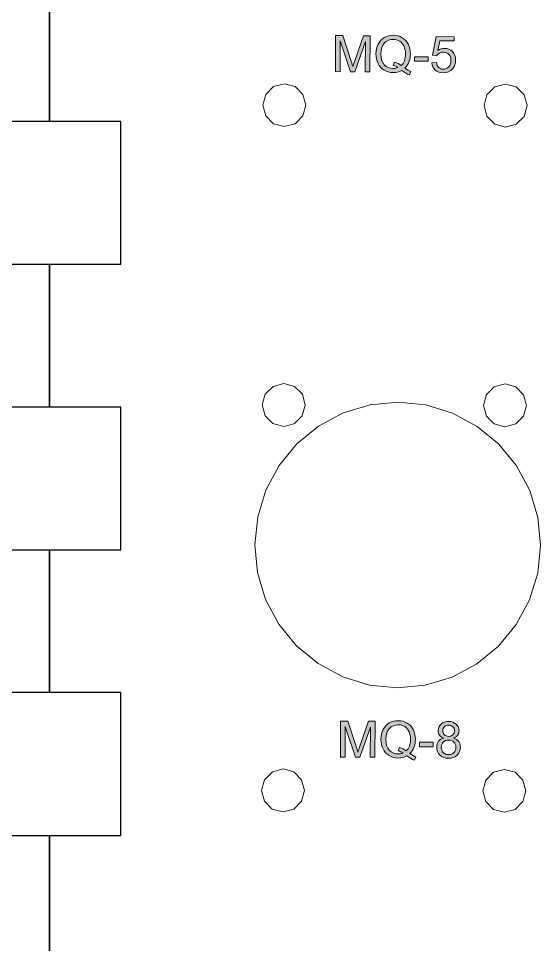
# Model space of a CAD drawing. Header units: inches. Extents: x -69 to 366, y -28 to 237.
# Drawn here: x 38.7 to 75.2, y 37.3 to 102.2 of the extents above; entities that cross this region are included whole.
import ezdxf

# ---------------------------------------------------------------- set-up
doc = ezdxf.new("R2010")
doc.units = ezdxf.units.IN
doc.header["$MEASUREMENT"] = 0
for name, color, linetype in [('Corte Exterior', 1, 'Continuous'), ('Corte Interior', 3, 'Continuous'), ('Graba Vector', 6, 'Continuous')]:
    doc.layers.add(name, color=color, linetype=linetype)

msp = doc.modelspace()

# ---------------------------------------------------------------- hatches: boundary and pattern name
at = {"layer": 'Graba Vector', "true_color": 0x575756}
h = msp.add_hatch(color=251, dxfattribs=at)
h.dxf.hatch_style = 2
edge = h.paths.add_edge_path()
edge.add_spline(control_points=[(60.869, 98.445), (60.869, 98.445), (60.882, 100.971), (60.882, 100.971), (60.882, 100.971), (61.385, 100.968), (61.385, 100.968), (61.385, 100.968), (61.973, 99.177), (61.973, 99.177), (62.028, 99.01), (62.068, 98.885), (62.092, 98.802), (62.122, 98.894), (62.167, 99.029), (62.229, 99.206), (62.229, 99.206), (62.843, 100.96), (62.843, 100.96), (62.843, 100.96), (63.292, 100.958), (63.292, 100.958), (63.292, 100.958), (63.279, 98.433), (63.279, 98.433), (63.279, 98.433), (62.957, 98.435), (62.957, 98.435), (62.957, 98.435), (62.968, 100.548), (62.968, 100.548), (62.968, 100.548), (62.223, 98.439), (62.223, 98.439), (62.223, 98.439), (61.921, 98.44), (61.921, 98.44), (61.921, 98.44), (61.203, 100.594), (61.203, 100.594), (61.203, 100.594), (61.191, 98.444), (61.191, 98.444), (61.191, 98.444), (60.869, 98.445), (60.869, 98.445)], knot_values=[0, 0, 0, 0, 1, 1, 1, 2, 2, 2, 3, 3, 3, 4, 4, 4, 5, 5, 5, 6, 6, 6, 7, 7, 7, 8, 8, 8, 9, 9, 9, 10, 10, 10, 11, 11, 11, 12, 12, 12, 13, 13, 13, 14, 14, 14, 15, 15, 15, 15], degree=3, periodic=1)
h = msp.add_hatch(color=251, dxfattribs=at)
h.dxf.hatch_style = 2
edge = h.paths.add_edge_path()
edge.add_spline(control_points=[(65.733, 98.69), (65.888, 98.582), (66.03, 98.504), (66.161, 98.453), (66.161, 98.453), (66.061, 98.221), (66.061, 98.221), (65.881, 98.288), (65.7, 98.392), (65.521, 98.535), (65.333, 98.431), (65.126, 98.38), (64.9, 98.381), (64.671, 98.382), (64.464, 98.438), (64.279, 98.55), (64.094, 98.661), (63.951, 98.817), (63.851, 99.017), (63.752, 99.218), (63.703, 99.443), (63.705, 99.693), (63.706, 99.943), (63.758, 100.17), (63.86, 100.374), (63.962, 100.577), (64.107, 100.732), (64.294, 100.838), (64.481, 100.943), (64.69, 100.996), (64.921, 100.994), (65.154, 100.993), (65.364, 100.937), (65.551, 100.825), (65.737, 100.713), (65.879, 100.557), (65.976, 100.358), (66.073, 100.158), (66.121, 99.933), (66.12, 99.682), (66.119, 99.475), (66.086, 99.288), (66.022, 99.123), (65.957, 98.956), (65.861, 98.812), (65.733, 98.69)], knot_values=[0, 0, 0, 0, 1, 1, 1, 2, 2, 2, 3, 3, 3, 4, 4, 4, 5, 5, 5, 6, 6, 6, 7, 7, 7, 8, 8, 8, 9, 9, 9, 10, 10, 10, 11, 11, 11, 12, 12, 12, 13, 13, 13, 14, 14, 14, 15, 15, 15, 15], degree=3, periodic=1)
edge = h.paths.add_edge_path()
edge.add_spline(control_points=[(65, 99.121), (65.193, 99.066), (65.351, 98.984), (65.476, 98.877), (65.673, 99.055), (65.773, 99.325), (65.775, 99.684), (65.776, 99.888), (65.742, 100.067), (65.673, 100.22), (65.605, 100.374), (65.504, 100.492), (65.37, 100.578), (65.237, 100.663), (65.087, 100.706), (64.92, 100.706), (64.671, 100.707), (64.464, 100.624), (64.299, 100.454), (64.134, 100.285), (64.051, 100.03), (64.048, 99.691), (64.047, 99.363), (64.127, 99.111), (64.289, 98.934), (64.449, 98.757), (64.657, 98.669), (64.91, 98.667), (65.029, 98.667), (65.142, 98.688), (65.248, 98.733), (65.144, 98.801), (65.034, 98.85), (64.918, 98.879), (64.918, 98.879), (65, 99.121), (65, 99.121)], knot_values=[0, 0, 0, 0, 1, 1, 1, 2, 2, 2, 3, 3, 3, 4, 4, 4, 5, 5, 5, 6, 6, 6, 7, 7, 7, 8, 8, 8, 9, 9, 9, 10, 10, 10, 11, 11, 11, 12, 12, 12, 12], degree=3, periodic=1)
h = msp.add_hatch(color=251, dxfattribs=at)
h.dxf.hatch_style = 2
edge = h.paths.add_edge_path()
edge.add_spline(control_points=[(67.615, 99.071), (67.615, 99.071), (67.94, 99.096), (67.94, 99.096), (67.964, 98.939), (68.019, 98.818), (68.107, 98.739), (68.194, 98.658), (68.299, 98.618), (68.424, 98.617), (68.573, 98.616), (68.7, 98.671), (68.804, 98.784), (68.908, 98.896), (68.96, 99.045), (68.962, 99.231), (68.963, 99.408), (68.913, 99.547), (68.815, 99.65), (68.716, 99.753), (68.586, 99.805), (68.425, 99.805), (68.326, 99.806), (68.235, 99.784), (68.154, 99.739), (68.073, 99.695), (68.01, 99.636), (67.963, 99.564), (67.963, 99.564), (67.673, 99.603), (67.673, 99.603), (67.673, 99.603), (67.924, 100.899), (67.924, 100.899), (67.924, 100.899), (69.18, 100.892), (69.18, 100.892), (69.18, 100.892), (69.179, 100.595), (69.179, 100.595), (69.179, 100.595), (68.172, 100.601), (68.172, 100.601), (68.172, 100.601), (68.031, 99.923), (68.031, 99.923), (68.184, 100.028), (68.343, 100.079), (68.51, 100.079), (68.73, 100.078), (68.916, 100), (69.067, 99.847), (69.217, 99.693), (69.292, 99.496), (69.291, 99.256), (69.29, 99.028), (69.222, 98.831), (69.088, 98.665), (68.925, 98.461), (68.703, 98.36), (68.423, 98.362), (68.194, 98.363), (68.006, 98.429), (67.862, 98.558), (67.716, 98.688), (67.634, 98.859), (67.615, 99.071)], knot_values=[0, 0, 0, 0, 1, 1, 1, 2, 2, 2, 3, 3, 3, 4, 4, 4, 5, 5, 5, 6, 6, 6, 7, 7, 7, 8, 8, 8, 9, 9, 9, 10, 10, 10, 11, 11, 11, 12, 12, 12, 13, 13, 13, 14, 14, 14, 15, 15, 15, 16, 16, 16, 17, 17, 17, 18, 18, 18, 19, 19, 19, 20, 20, 20, 21, 21, 21, 22, 22, 22, 22], degree=3, periodic=1)
h = msp.add_hatch(color=251, dxfattribs=at)
h.dxf.hatch_style = 2
h.paths.add_polyline_path([(66.406, 99.174), (66.408, 99.486), (67.36, 99.481), (67.359, 99.169)])
h = msp.add_hatch(color=251, dxfattribs=at)
h.dxf.hatch_style = 2
edge = h.paths.add_edge_path()
edge.add_spline(control_points=[(61.219, 50.435), (61.219, 50.435), (61.232, 52.96), (61.232, 52.96), (61.232, 52.96), (61.735, 52.957), (61.735, 52.957), (61.735, 52.957), (62.323, 51.166), (62.323, 51.166), (62.378, 50.999), (62.418, 50.875), (62.442, 50.791), (62.471, 50.883), (62.517, 51.018), (62.579, 51.195), (62.579, 51.195), (63.192, 52.95), (63.192, 52.95), (63.192, 52.95), (63.642, 52.947), (63.642, 52.947), (63.642, 52.947), (63.629, 50.422), (63.629, 50.422), (63.629, 50.422), (63.307, 50.424), (63.307, 50.424), (63.307, 50.424), (63.318, 52.537), (63.318, 52.537), (63.318, 52.537), (62.573, 50.428), (62.573, 50.428), (62.573, 50.428), (62.271, 50.429), (62.271, 50.429), (62.271, 50.429), (61.552, 52.583), (61.552, 52.583), (61.552, 52.583), (61.541, 50.433), (61.541, 50.433), (61.541, 50.433), (61.219, 50.435), (61.219, 50.435)], knot_values=[0, 0, 0, 0, 1, 1, 1, 2, 2, 2, 3, 3, 3, 4, 4, 4, 5, 5, 5, 6, 6, 6, 7, 7, 7, 8, 8, 8, 9, 9, 9, 10, 10, 10, 11, 11, 11, 12, 12, 12, 13, 13, 13, 14, 14, 14, 15, 15, 15, 15], degree=3, periodic=1)
h = msp.add_hatch(color=251, dxfattribs=at)
h.dxf.hatch_style = 2
edge = h.paths.add_edge_path()
edge.add_spline(control_points=[(66.083, 50.68), (66.238, 50.573), (66.38, 50.494), (66.511, 50.444), (66.511, 50.444), (66.411, 50.212), (66.411, 50.212), (66.23, 50.278), (66.05, 50.382), (65.87, 50.524), (65.683, 50.421), (65.476, 50.37), (65.25, 50.371), (65.021, 50.372), (64.814, 50.429), (64.629, 50.54), (64.444, 50.652), (64.301, 50.807), (64.201, 51.007), (64.102, 51.208), (64.053, 51.433), (64.055, 51.684), (64.056, 51.933), (64.107, 52.159), (64.21, 52.363), (64.312, 52.567), (64.457, 52.722), (64.644, 52.828), (64.831, 52.934), (65.04, 52.986), (65.27, 52.985), (65.504, 52.984), (65.713, 52.927), (65.901, 52.815), (66.087, 52.703), (66.229, 52.547), (66.326, 52.347), (66.423, 52.148), (66.471, 51.922), (66.47, 51.672), (66.468, 51.464), (66.436, 51.278), (66.372, 51.112), (66.307, 50.946), (66.211, 50.802), (66.083, 50.68)], knot_values=[0, 0, 0, 0, 1, 1, 1, 2, 2, 2, 3, 3, 3, 4, 4, 4, 5, 5, 5, 6, 6, 6, 7, 7, 7, 8, 8, 8, 9, 9, 9, 10, 10, 10, 11, 11, 11, 12, 12, 12, 13, 13, 13, 14, 14, 14, 15, 15, 15, 15], degree=3, periodic=1)
edge = h.paths.add_edge_path()
edge.add_spline(control_points=[(65.35, 51.111), (65.542, 51.056), (65.701, 50.975), (65.825, 50.868), (66.023, 51.046), (66.123, 51.314), (66.125, 51.673), (66.126, 51.878), (66.092, 52.057), (66.023, 52.21), (65.955, 52.363), (65.854, 52.482), (65.72, 52.567), (65.587, 52.653), (65.437, 52.696), (65.27, 52.697), (65.021, 52.698), (64.814, 52.613), (64.649, 52.444), (64.484, 52.274), (64.401, 52.02), (64.398, 51.681), (64.397, 51.352), (64.477, 51.1), (64.639, 50.924), (64.799, 50.747), (65.007, 50.658), (65.26, 50.657), (65.379, 50.656), (65.492, 50.679), (65.598, 50.723), (65.494, 50.79), (65.384, 50.84), (65.268, 50.869), (65.268, 50.869), (65.35, 51.111), (65.35, 51.111)], knot_values=[0, 0, 0, 0, 1, 1, 1, 2, 2, 2, 3, 3, 3, 4, 4, 4, 5, 5, 5, 6, 6, 6, 7, 7, 7, 8, 8, 8, 9, 9, 9, 10, 10, 10, 11, 11, 11, 12, 12, 12, 12], degree=3, periodic=1)
h = msp.add_hatch(color=251, dxfattribs=at)
h.dxf.hatch_style = 2
edge = h.paths.add_edge_path()
edge.add_spline(control_points=[(68.445, 51.767), (68.317, 51.814), (68.222, 51.882), (68.16, 51.97), (68.099, 52.057), (68.068, 52.162), (68.069, 52.284), (68.07, 52.468), (68.136, 52.621), (68.269, 52.747), (68.402, 52.871), (68.578, 52.932), (68.798, 52.931), (69.018, 52.93), (69.195, 52.865), (69.328, 52.736), (69.462, 52.607), (69.529, 52.451), (69.528, 52.267), (69.527, 52.15), (69.496, 52.048), (69.434, 51.963), (69.372, 51.876), (69.278, 51.809), (69.153, 51.763), (69.308, 51.711), (69.425, 51.63), (69.505, 51.517), (69.586, 51.404), (69.626, 51.269), (69.625, 51.113), (69.624, 50.897), (69.547, 50.716), (69.393, 50.57), (69.239, 50.423), (69.038, 50.351), (68.789, 50.352), (68.539, 50.354), (68.339, 50.428), (68.187, 50.577), (68.035, 50.725), (67.96, 50.91), (67.961, 51.13), (67.962, 51.294), (68.004, 51.431), (68.088, 51.542), (68.172, 51.652), (68.291, 51.727), (68.445, 51.767)], knot_values=[0, 0, 0, 0, 1, 1, 1, 2, 2, 2, 3, 3, 3, 4, 4, 4, 5, 5, 5, 6, 6, 6, 7, 7, 7, 8, 8, 8, 9, 9, 9, 10, 10, 10, 11, 11, 11, 12, 12, 12, 13, 13, 13, 14, 14, 14, 15, 15, 15, 16, 16, 16, 16], degree=3, periodic=1)
edge = h.paths.add_edge_path()
edge.add_spline(control_points=[(68.28, 51.126), (68.28, 51.038), (68.3, 50.953), (68.342, 50.869), (68.383, 50.786), (68.445, 50.722), (68.527, 50.676), (68.61, 50.631), (68.699, 50.607), (68.794, 50.607), (68.942, 50.606), (69.065, 50.653), (69.162, 50.748), (69.259, 50.843), (69.308, 50.964), (69.309, 51.111), (69.309, 51.26), (69.261, 51.383), (69.162, 51.482), (69.062, 51.58), (68.939, 51.63), (68.789, 51.63), (68.643, 51.631), (68.523, 51.583), (68.426, 51.487), (68.33, 51.392), (68.281, 51.271), (68.28, 51.126)], knot_values=[0, 0, 0, 0, 1, 1, 1, 2, 2, 2, 3, 3, 3, 4, 4, 4, 5, 5, 5, 6, 6, 6, 7, 7, 7, 8, 8, 8, 9, 9, 9, 9], degree=3, periodic=1)
edge = h.paths.add_edge_path()
edge.add_spline(control_points=[(68.387, 52.292), (68.385, 52.173), (68.423, 52.075), (68.5, 51.999), (68.577, 51.923), (68.676, 51.885), (68.799, 51.884), (68.918, 51.883), (69.017, 51.92), (69.093, 51.995), (69.17, 52.07), (69.209, 52.162), (69.209, 52.271), (69.21, 52.384), (69.171, 52.481), (69.092, 52.558), (69.015, 52.636), (68.916, 52.676), (68.799, 52.676), (68.681, 52.677), (68.583, 52.639), (68.504, 52.564), (68.426, 52.488), (68.387, 52.398), (68.387, 52.292)], knot_values=[0, 0, 0, 0, 1, 1, 1, 2, 2, 2, 3, 3, 3, 4, 4, 4, 5, 5, 5, 6, 6, 6, 7, 7, 7, 8, 8, 8, 8], degree=3, periodic=1)
h = msp.add_hatch(color=251, dxfattribs=at)
h.dxf.hatch_style = 2
h.paths.add_polyline_path([(66.756, 51.164), (66.758, 51.476), (67.71, 51.471), (67.709, 51.159)])

# ---------------------------------------------------------------- linework, layer by layer
at = {"layer": 'Corte Exterior', "color": 7, "lineweight": 30, "true_color": 0xffffff}
for points in [[(40.843, 104.951), (40.843, 94.951), (35.843, 94.951)], [(40.843, 34.951), (40.843, 44.952), (45.843, 44.952), (45.843, 54.951), (40.843, 54.951), (40.843, 64.951), (45.843, 64.951), (45.843, 74.951), (40.843, 74.951), (40.843, 84.951), (45.843, 84.951), (45.843, 94.951), (40.843, 94.951), (40.843, 104.951)], [(35.843, 84.951), (40.843, 84.951), (40.843, 74.951), (35.843, 74.951)], [(35.843, 64.951), (40.843, 64.951), (40.843, 54.951), (35.843, 54.951)], [(35.843, 44.952), (40.843, 44.952), (40.843, 34.951), (35.843, 34.951)]]:
    msp.add_lwpolyline(points, dxfattribs=at)
at = {"layer": 'Corte Interior', "lineweight": 0}
for points in [[(55.984, 95.349), (56.533, 94.798), (57.285, 94.596), (58.037, 94.795), (58.588, 95.344), (58.79, 96.096), (58.59, 96.848), (58.042, 97.399), (57.29, 97.602), (56.537, 97.402), (55.987, 96.853), (55.784, 96.102), (55.984, 95.349)], [(71.284, 96.073), (71.486, 96.825), (72.038, 97.374), (72.79, 97.573), (73.541, 97.371), (74.09, 96.82), (74.29, 96.068), (74.087, 95.316), (73.537, 94.767), (72.785, 94.568), (72.033, 94.769), (71.484, 95.321), (71.284, 96.073)], [(55.746, 75.101), (55.949, 75.853), (56.499, 76.402), (57.252, 76.601), (58.003, 76.399), (58.552, 75.848), (58.752, 75.096), (58.618, 74.599), (58.55, 74.344), (58.101, 73.897), (57.999, 73.795), (57.943, 73.78), (57.246, 73.596), (56.495, 73.798), (55.946, 74.349), (55.878, 74.604), (55.746, 75.101)], [(74.118, 74.571), (74.05, 74.316), (73.498, 73.767), (72.908, 73.61), (72.746, 73.568), (71.995, 73.769), (71.446, 74.321), (71.378, 74.576), (71.246, 75.073), (71.449, 75.825), (71.999, 76.374), (72.752, 76.573), (73.503, 76.371), (74.052, 75.82), (74.252, 75.068), (74.118, 74.571)], [(61.385, 56.055), (63.261, 55.483), (65.212, 55.287), (67.163, 55.475), (69.041, 56.041), (70.772, 56.963), (72.29, 58.204), (73.537, 59.718), (74.465, 61.444), (74.789, 62.504), (75.038, 63.321), (75.233, 65.271), (75.045, 67.222), (74.479, 69.101), (73.557, 70.832), (72.315, 72.35), (70.802, 73.597), (69.075, 74.524), (67.199, 75.097), (65.248, 75.293), (63.296, 75.104), (61.419, 74.538), (59.688, 73.617), (58.169, 72.376), (57.939, 72.094), (56.923, 70.862), (55.995, 69.134), (55.422, 67.258), (55.227, 65.308), (55.415, 63.357), (55.981, 61.478), (56.903, 59.748), (57.914, 58.512), (58.144, 58.23), (59.658, 56.983), (61.385, 56.055)], [(57.197, 46.596), (57.95, 46.795), (58.5, 47.345), (58.703, 48.096), (58.503, 48.848), (57.954, 49.4), (57.203, 49.602), (56.45, 49.402), (55.899, 48.853), (55.697, 48.102), (55.897, 47.349), (56.445, 46.798), (57.197, 46.596)], [(74, 47.316), (74.203, 48.068), (74.003, 48.82), (73.454, 49.371), (72.703, 49.574), (71.95, 49.374), (71.399, 48.825), (71.197, 48.074), (71.397, 47.321), (71.946, 46.77), (72.697, 46.568), (73.449, 46.767), (74, 47.316)]]:
    msp.add_lwpolyline(points, dxfattribs=at)
at = {"layer": 'Graba Vector', "lineweight": 0}
for points in [[(66.406, 99.174), (66.408, 99.486), (67.36, 99.481), (67.359, 99.169), (66.406, 99.174)], [(66.756, 51.164), (66.758, 51.476), (67.71, 51.471), (67.709, 51.159), (66.756, 51.164)]]:
    msp.add_lwpolyline(points, dxfattribs=at)
for points, knots in [([(60.869, 98.445), (60.869, 98.445), (60.882, 100.971), (60.882, 100.971), (60.882, 100.971), (61.385, 100.968), (61.385, 100.968), (61.385, 100.968), (61.973, 99.177), (61.973, 99.177), (62.028, 99.01), (62.068, 98.885), (62.092, 98.802), (62.122, 98.894), (62.167, 99.029), (62.229, 99.206), (62.229, 99.206), (62.843, 100.96), (62.843, 100.96), (62.843, 100.96), (63.292, 100.958), (63.292, 100.958), (63.292, 100.958), (63.279, 98.433), (63.279, 98.433), (63.279, 98.433), (62.957, 98.435), (62.957, 98.435), (62.957, 98.435), (62.968, 100.548), (62.968, 100.548), (62.968, 100.548), (62.223, 98.439), (62.223, 98.439), (62.223, 98.439), (61.921, 98.44), (61.921, 98.44), (61.921, 98.44), (61.203, 100.594), (61.203, 100.594), (61.203, 100.594), (61.191, 98.444), (61.191, 98.444), (61.191, 98.444), (60.869, 98.445), (60.869, 98.445)], [0, 0, 0, 0, 1, 1, 1, 2, 2, 2, 3, 3, 3, 4, 4, 4, 5, 5, 5, 6, 6, 6, 7, 7, 7, 8, 8, 8, 9, 9, 9, 10, 10, 10, 11, 11, 11, 12, 12, 12, 13, 13, 13, 14, 14, 14, 15, 15, 15, 15]), ([(65.733, 98.69), (65.888, 98.582), (66.03, 98.504), (66.161, 98.453), (66.161, 98.453), (66.061, 98.221), (66.061, 98.221), (65.881, 98.288), (65.7, 98.392), (65.521, 98.535), (65.333, 98.431), (65.126, 98.38), (64.9, 98.381), (64.671, 98.382), (64.464, 98.438), (64.279, 98.55), (64.094, 98.661), (63.951, 98.817), (63.851, 99.017), (63.752, 99.218), (63.703, 99.443), (63.705, 99.693), (63.706, 99.943), (63.758, 100.17), (63.86, 100.374), (63.962, 100.577), (64.107, 100.732), (64.294, 100.838), (64.481, 100.943), (64.69, 100.996), (64.921, 100.994), (65.154, 100.993), (65.364, 100.937), (65.551, 100.825), (65.737, 100.713), (65.879, 100.557), (65.976, 100.358), (66.073, 100.158), (66.121, 99.933), (66.12, 99.682), (66.119, 99.475), (66.086, 99.288), (66.022, 99.123), (65.957, 98.956), (65.861, 98.812), (65.733, 98.69)], [0, 0, 0, 0, 1, 1, 1, 2, 2, 2, 3, 3, 3, 4, 4, 4, 5, 5, 5, 6, 6, 6, 7, 7, 7, 8, 8, 8, 9, 9, 9, 10, 10, 10, 11, 11, 11, 12, 12, 12, 13, 13, 13, 14, 14, 14, 15, 15, 15, 15]), ([(65, 99.121), (65.193, 99.066), (65.351, 98.984), (65.476, 98.877), (65.673, 99.055), (65.773, 99.325), (65.775, 99.684), (65.776, 99.888), (65.742, 100.067), (65.673, 100.22), (65.605, 100.374), (65.504, 100.492), (65.37, 100.578), (65.237, 100.663), (65.087, 100.706), (64.92, 100.706), (64.671, 100.707), (64.464, 100.624), (64.299, 100.454), (64.134, 100.285), (64.051, 100.03), (64.048, 99.691), (64.047, 99.363), (64.127, 99.111), (64.289, 98.934), (64.449, 98.757), (64.657, 98.669), (64.91, 98.667), (65.029, 98.667), (65.142, 98.688), (65.248, 98.733), (65.144, 98.801), (65.034, 98.85), (64.918, 98.879), (64.918, 98.879), (65, 99.121), (65, 99.121)], [0, 0, 0, 0, 1, 1, 1, 2, 2, 2, 3, 3, 3, 4, 4, 4, 5, 5, 5, 6, 6, 6, 7, 7, 7, 8, 8, 8, 9, 9, 9, 10, 10, 10, 11, 11, 11, 12, 12, 12, 12]), ([(67.615, 99.071), (67.615, 99.071), (67.94, 99.096), (67.94, 99.096), (67.964, 98.939), (68.019, 98.818), (68.107, 98.739), (68.194, 98.658), (68.299, 98.618), (68.424, 98.617), (68.573, 98.616), (68.7, 98.671), (68.804, 98.784), (68.908, 98.896), (68.96, 99.045), (68.962, 99.231), (68.963, 99.408), (68.913, 99.547), (68.815, 99.65), (68.716, 99.753), (68.586, 99.805), (68.425, 99.805), (68.326, 99.806), (68.235, 99.784), (68.154, 99.739), (68.073, 99.695), (68.01, 99.636), (67.963, 99.564), (67.963, 99.564), (67.673, 99.603), (67.673, 99.603), (67.673, 99.603), (67.924, 100.899), (67.924, 100.899), (67.924, 100.899), (69.18, 100.892), (69.18, 100.892), (69.18, 100.892), (69.179, 100.595), (69.179, 100.595), (69.179, 100.595), (68.172, 100.601), (68.172, 100.601), (68.172, 100.601), (68.031, 99.923), (68.031, 99.923), (68.184, 100.028), (68.343, 100.079), (68.51, 100.079), (68.73, 100.078), (68.916, 100), (69.067, 99.847), (69.217, 99.693), (69.292, 99.496), (69.291, 99.256), (69.29, 99.028), (69.222, 98.831), (69.088, 98.665), (68.925, 98.461), (68.703, 98.36), (68.423, 98.362), (68.194, 98.363), (68.006, 98.429), (67.862, 98.558), (67.716, 98.688), (67.634, 98.859), (67.615, 99.071)], [0, 0, 0, 0, 1, 1, 1, 2, 2, 2, 3, 3, 3, 4, 4, 4, 5, 5, 5, 6, 6, 6, 7, 7, 7, 8, 8, 8, 9, 9, 9, 10, 10, 10, 11, 11, 11, 12, 12, 12, 13, 13, 13, 14, 14, 14, 15, 15, 15, 16, 16, 16, 17, 17, 17, 18, 18, 18, 19, 19, 19, 20, 20, 20, 21, 21, 21, 22, 22, 22, 22]), ([(61.219, 50.435), (61.219, 50.435), (61.232, 52.96), (61.232, 52.96), (61.232, 52.96), (61.735, 52.957), (61.735, 52.957), (61.735, 52.957), (62.323, 51.166), (62.323, 51.166), (62.378, 50.999), (62.418, 50.875), (62.442, 50.791), (62.471, 50.883), (62.517, 51.018), (62.579, 51.195), (62.579, 51.195), (63.192, 52.95), (63.192, 52.95), (63.192, 52.95), (63.642, 52.947), (63.642, 52.947), (63.642, 52.947), (63.629, 50.422), (63.629, 50.422), (63.629, 50.422), (63.307, 50.424), (63.307, 50.424), (63.307, 50.424), (63.318, 52.537), (63.318, 52.537), (63.318, 52.537), (62.573, 50.428), (62.573, 50.428), (62.573, 50.428), (62.271, 50.429), (62.271, 50.429), (62.271, 50.429), (61.552, 52.583), (61.552, 52.583), (61.552, 52.583), (61.541, 50.433), (61.541, 50.433), (61.541, 50.433), (61.219, 50.435), (61.219, 50.435)], [0, 0, 0, 0, 1, 1, 1, 2, 2, 2, 3, 3, 3, 4, 4, 4, 5, 5, 5, 6, 6, 6, 7, 7, 7, 8, 8, 8, 9, 9, 9, 10, 10, 10, 11, 11, 11, 12, 12, 12, 13, 13, 13, 14, 14, 14, 15, 15, 15, 15]), ([(66.083, 50.68), (66.238, 50.573), (66.38, 50.494), (66.511, 50.444), (66.511, 50.444), (66.411, 50.212), (66.411, 50.212), (66.23, 50.278), (66.05, 50.382), (65.87, 50.524), (65.683, 50.421), (65.476, 50.37), (65.25, 50.371), (65.021, 50.372), (64.814, 50.429), (64.629, 50.54), (64.444, 50.652), (64.301, 50.807), (64.201, 51.007), (64.102, 51.208), (64.053, 51.433), (64.055, 51.684), (64.056, 51.933), (64.107, 52.159), (64.21, 52.363), (64.312, 52.567), (64.457, 52.722), (64.644, 52.828), (64.831, 52.934), (65.04, 52.986), (65.27, 52.985), (65.504, 52.984), (65.713, 52.927), (65.901, 52.815), (66.087, 52.703), (66.229, 52.547), (66.326, 52.347), (66.423, 52.148), (66.471, 51.922), (66.47, 51.672), (66.468, 51.464), (66.436, 51.278), (66.372, 51.112), (66.307, 50.946), (66.211, 50.802), (66.083, 50.68)], [0, 0, 0, 0, 1, 1, 1, 2, 2, 2, 3, 3, 3, 4, 4, 4, 5, 5, 5, 6, 6, 6, 7, 7, 7, 8, 8, 8, 9, 9, 9, 10, 10, 10, 11, 11, 11, 12, 12, 12, 13, 13, 13, 14, 14, 14, 15, 15, 15, 15]), ([(65.35, 51.111), (65.542, 51.056), (65.701, 50.975), (65.825, 50.868), (66.023, 51.046), (66.123, 51.314), (66.125, 51.673), (66.126, 51.878), (66.092, 52.057), (66.023, 52.21), (65.955, 52.363), (65.854, 52.482), (65.72, 52.567), (65.587, 52.653), (65.437, 52.696), (65.27, 52.697), (65.021, 52.698), (64.814, 52.613), (64.649, 52.444), (64.484, 52.274), (64.401, 52.02), (64.398, 51.681), (64.397, 51.352), (64.477, 51.1), (64.639, 50.924), (64.799, 50.747), (65.007, 50.658), (65.26, 50.657), (65.379, 50.656), (65.492, 50.679), (65.598, 50.723), (65.494, 50.79), (65.384, 50.84), (65.268, 50.869), (65.268, 50.869), (65.35, 51.111), (65.35, 51.111)], [0, 0, 0, 0, 1, 1, 1, 2, 2, 2, 3, 3, 3, 4, 4, 4, 5, 5, 5, 6, 6, 6, 7, 7, 7, 8, 8, 8, 9, 9, 9, 10, 10, 10, 11, 11, 11, 12, 12, 12, 12]), ([(68.445, 51.767), (68.317, 51.814), (68.222, 51.882), (68.16, 51.97), (68.099, 52.057), (68.068, 52.162), (68.069, 52.284), (68.07, 52.468), (68.136, 52.621), (68.269, 52.747), (68.402, 52.871), (68.578, 52.932), (68.798, 52.931), (69.018, 52.93), (69.195, 52.865), (69.328, 52.736), (69.462, 52.607), (69.529, 52.451), (69.528, 52.267), (69.527, 52.15), (69.496, 52.048), (69.434, 51.963), (69.372, 51.876), (69.278, 51.809), (69.153, 51.763), (69.308, 51.711), (69.425, 51.63), (69.505, 51.517), (69.586, 51.404), (69.626, 51.269), (69.625, 51.113), (69.624, 50.897), (69.547, 50.716), (69.393, 50.57), (69.239, 50.423), (69.038, 50.351), (68.789, 50.352), (68.539, 50.354), (68.339, 50.428), (68.187, 50.577), (68.035, 50.725), (67.96, 50.91), (67.961, 51.13), (67.962, 51.294), (68.004, 51.431), (68.088, 51.542), (68.172, 51.652), (68.291, 51.727), (68.445, 51.767)], [0, 0, 0, 0, 1, 1, 1, 2, 2, 2, 3, 3, 3, 4, 4, 4, 5, 5, 5, 6, 6, 6, 7, 7, 7, 8, 8, 8, 9, 9, 9, 10, 10, 10, 11, 11, 11, 12, 12, 12, 13, 13, 13, 14, 14, 14, 15, 15, 15, 16, 16, 16, 16]), ([(68.387, 52.292), (68.385, 52.173), (68.423, 52.075), (68.5, 51.999), (68.577, 51.923), (68.676, 51.885), (68.799, 51.884), (68.918, 51.883), (69.017, 51.92), (69.093, 51.995), (69.17, 52.07), (69.209, 52.162), (69.209, 52.271), (69.21, 52.384), (69.171, 52.481), (69.092, 52.558), (69.015, 52.636), (68.916, 52.676), (68.799, 52.676), (68.681, 52.677), (68.583, 52.639), (68.504, 52.564), (68.426, 52.488), (68.387, 52.398), (68.387, 52.292)], [0, 0, 0, 0, 1, 1, 1, 2, 2, 2, 3, 3, 3, 4, 4, 4, 5, 5, 5, 6, 6, 6, 7, 7, 7, 8, 8, 8, 8]), ([(68.28, 51.126), (68.28, 51.038), (68.3, 50.953), (68.342, 50.869), (68.383, 50.786), (68.445, 50.722), (68.527, 50.676), (68.61, 50.631), (68.699, 50.607), (68.794, 50.607), (68.942, 50.606), (69.065, 50.653), (69.162, 50.748), (69.259, 50.843), (69.308, 50.964), (69.309, 51.111), (69.309, 51.26), (69.261, 51.383), (69.162, 51.482), (69.062, 51.58), (68.939, 51.63), (68.789, 51.63), (68.643, 51.631), (68.523, 51.583), (68.426, 51.487), (68.33, 51.392), (68.281, 51.271), (68.28, 51.126)], [0, 0, 0, 0, 1, 1, 1, 2, 2, 2, 3, 3, 3, 4, 4, 4, 5, 5, 5, 6, 6, 6, 7, 7, 7, 8, 8, 8, 9, 9, 9, 9])]:
    msp.add_open_spline(points, degree=3, knots=knots, dxfattribs=at)

doc.saveas('drawing.dxf')
